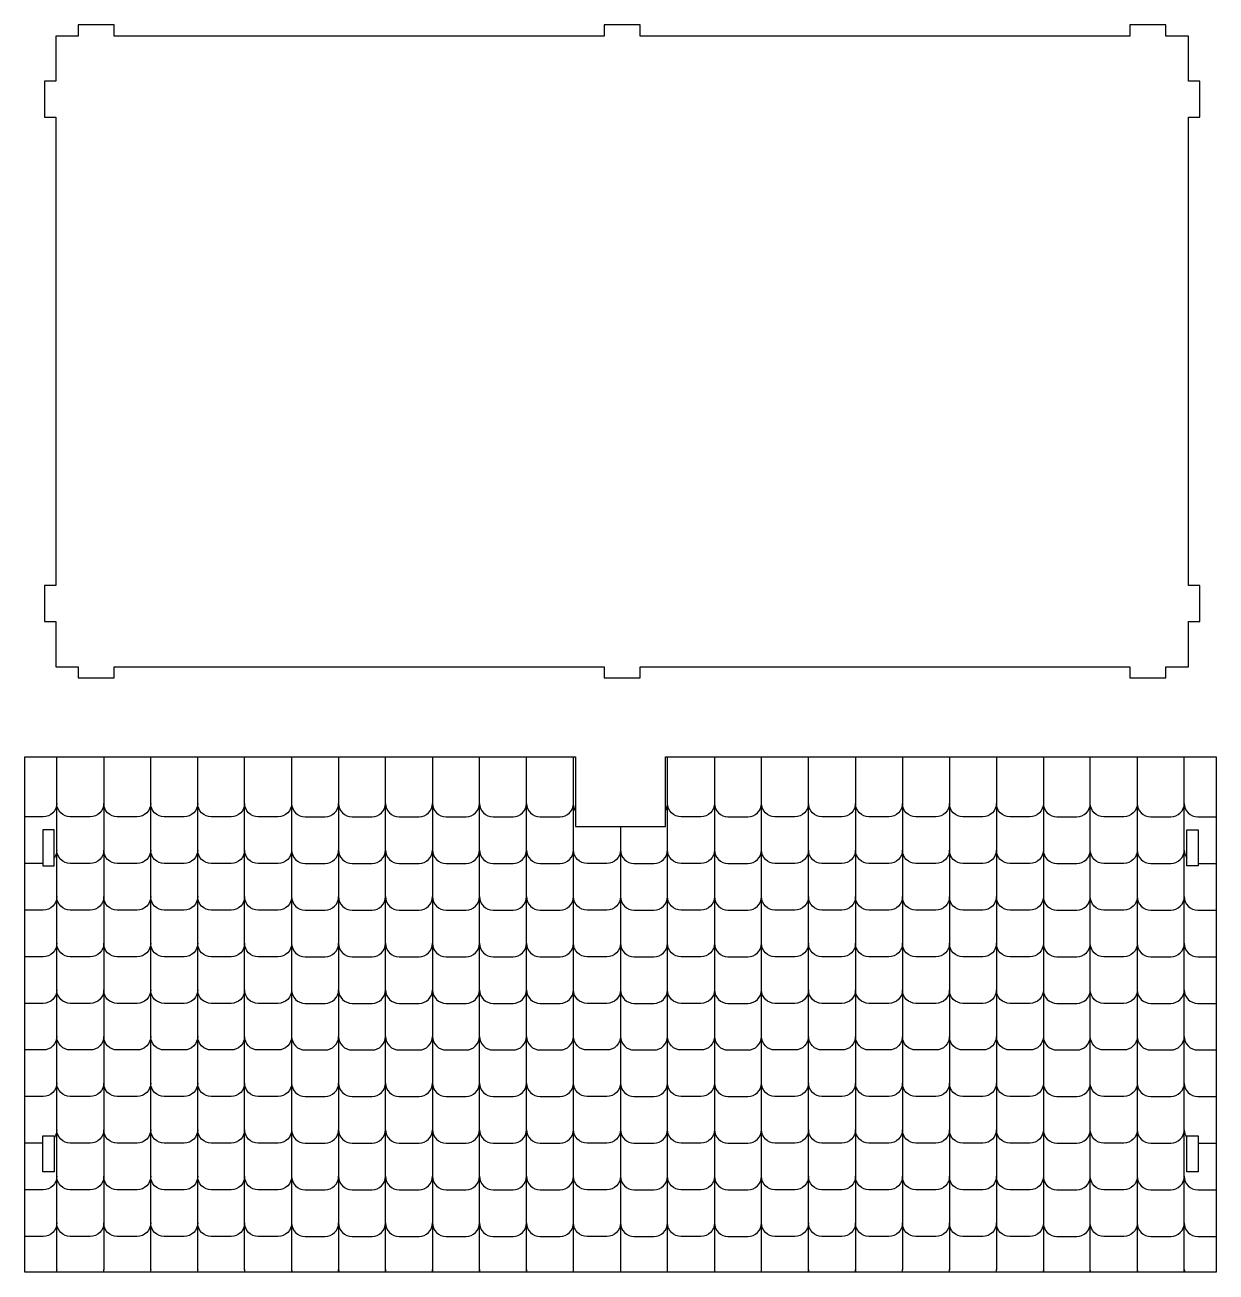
# Model space of a CAD drawing. Extents: x 7134 to 8183, y 164 to 939.
# Drawn here: x 7504.1 to 7821.6, y 169.1 to 501.5 of the extents above; entities that cross this region are included whole.
import ezdxf

# ---------------------------------------------------------------- set-up
doc = ezdxf.new("R2010")
doc.units = 0
doc.header["$MEASUREMENT"] = 0
doc.layers.add('LAYER1', color=18, linetype='CONTINUOUS')

msp = doc.modelspace()

# ---------------------------------------------------------------- linework, layer by layer
at = {"layer": 'LAYER1'}
for points in [[(7668.08, 330.46), (7798.64, 330.46), (7798.64, 327.46), (7808.24, 327.46), (7808.24, 330.46), (7814.24, 330.46), (7814.24, 342.46), (7817.24, 342.46), (7817.24, 352.06), (7814.24, 352.06), (7814.24, 476.86), (7817.24, 476.86), (7817.24, 486.46), (7814.24, 486.46), (7814.24, 498.46), (7808.24, 498.46), (7808.24, 501.46), (7798.64, 501.46), (7798.64, 498.46), (7668.08, 498.46), (7668.08, 501.46), (7658.48, 501.46), (7658.48, 498.46), (7527.92, 498.46), (7527.92, 501.46), (7518.32, 501.46), (7518.32, 498.46), (7512.32, 498.46), (7512.32, 486.46), (7509.32, 486.46), (7509.32, 476.86), (7512.32, 476.86), (7512.32, 352.06), (7509.32, 352.06), (7509.32, 342.46), (7512.32, 342.46), (7512.32, 330.46), (7518.32, 330.46), (7518.32, 327.46), (7527.92, 327.46), (7527.92, 330.46), (7658.48, 330.46), (7658.48, 327.46), (7668.08, 327.46)], [(7504.09, 306.45), (7650.85, 306.45), (7650.85, 287.87), (7674.85, 287.87), (7674.85, 306.45), (7821.61, 306.45), (7821.61, 169.15), (7504.09, 169.15)], [(7508.89, 286.97), (7508.89, 277.37), (7511.89, 277.37), (7511.89, 286.97)], [(7813.81, 277.37), (7813.81, 286.97), (7816.81, 286.97), (7816.81, 277.37)], [(7508.89, 195.84), (7508.89, 205.44), (7511.89, 205.44), (7511.89, 195.84)], [(7813.81, 195.84), (7813.81, 205.44), (7816.81, 205.44), (7816.81, 195.84)]]:
    msp.add_lwpolyline(points, close=True, dxfattribs=at)
for points in [[(7512.63, 169.15, -0.047899), (7512.57, 169.83), (7512.57, 306.45)], [(7525.09, 306.45), (7525.09, 169.83, -0.047899), (7525.02, 169.15)], [(7537.68, 169.15, -0.047899), (7537.61, 169.83), (7537.61, 306.45)], [(7550.2, 169.15, -0.047899), (7550.14, 169.83), (7550.14, 306.45)], [(7562.73, 169.15, -0.047899), (7562.66, 169.83), (7562.66, 306.45)], [(7575.19, 306.45), (7575.19, 169.83, 0.047899), (7575.25, 169.15)], [(7587.71, 306.45), (7587.71, 169.83, 0.047899), (7587.78, 169.15)], [(7600.17, 169.15, 0.047899), (7600.23, 169.83), (7600.23, 306.45)], [(7612.76, 306.45), (7612.76, 169.83, 0.047899), (7612.82, 169.15)], [(7625.21, 169.15, 0.047899), (7625.28, 169.83), (7625.28, 306.45)], [(7637.74, 169.15, 0.047899), (7637.8, 169.83), (7637.8, 306.45)], [(7650.39, 169.15, -0.047899), (7650.33, 169.83), (7650.33, 306.45)], [(7675.31, 169.15, 0.047899), (7675.38, 169.83), (7675.38, 306.45)], [(7687.9, 306.45), (7687.9, 169.83, -0.047899), (7687.83, 169.15)], [(7700.36, 169.15, 0.047899), (7700.42, 169.83), (7700.42, 306.45)], [(7713.01, 169.15, -0.047899), (7712.95, 169.83), (7712.95, 306.45)], [(7725.47, 306.45), (7725.47, 169.83, -0.047899), (7725.4, 169.15)], [(7737.99, 306.45), (7737.99, 169.83, -0.047899), (7737.93, 169.15)], [(7750.52, 306.45), (7750.52, 169.83, -0.047899), (7750.45, 169.15)], [(7763.04, 306.45), (7763.04, 169.83, -0.047899), (7762.98, 169.15)], [(7775.57, 306.45), (7775.57, 169.83, -0.047899), (7775.5, 169.15)], [(7788.02, 169.15, 0.047899), (7788.09, 169.83), (7788.09, 306.45)], [(7800.61, 306.45), (7800.61, 169.83, 0.047899), (7800.68, 169.15)], [(7813.07, 169.15, 0.047899), (7813.14, 169.83), (7813.14, 306.45)], [(7512.57, 294.03, -0.414214), (7508.97, 290.43), (7504.09, 290.43)], [(7525.09, 294.03, -0.414214), (7521.49, 290.43), (7516.17, 290.43, -0.414214), (7512.57, 294.03)], [(7537.61, 294.03, -0.414214), (7534.01, 290.43), (7528.69, 290.43, -0.414214), (7525.09, 294.03)], [(7550.14, 294.03, -0.414214), (7546.54, 290.43), (7541.21, 290.43, -0.414214), (7537.61, 294.03)], [(7562.66, 294.03, -0.414214), (7559.06, 290.43), (7553.74, 290.43, -0.414214), (7550.14, 294.03)], [(7575.19, 294.03, -0.414214), (7571.59, 290.43), (7566.26, 290.43, -0.414214), (7562.66, 294.03)], [(7575.19, 294.03, 0.414214), (7578.79, 290.43), (7584.11, 290.43, 0.414214), (7587.71, 294.03)], [(7587.71, 294.03, 0.414214), (7591.31, 290.43), (7596.63, 290.43, 0.414214), (7600.23, 294.03)], [(7600.23, 294.03, 0.414214), (7603.83, 290.43), (7609.16, 290.43, 0.414214), (7612.76, 294.03)], [(7612.76, 294.03, 0.414214), (7616.36, 290.43), (7621.68, 290.43, 0.414214), (7625.28, 294.03)], [(7625.28, 294.03, 0.414214), (7628.88, 290.43), (7634.2, 290.43, 0.414214), (7637.8, 294.03)], [(7637.8, 294.03, 0.414214), (7641.4, 290.43), (7646.73, 290.43, 0.414214), (7650.33, 294.03)], [(7650.85, 292.16, -0.137402), (7650.33, 294.03)], [(7674.85, 292.16, 0.137402), (7675.38, 294.03)], [(7687.9, 294.03, -0.414214), (7684.3, 290.43), (7678.98, 290.43, -0.414214), (7675.38, 294.03)], [(7687.9, 294.03, 0.414214), (7691.5, 290.43), (7696.82, 290.43, 0.414214), (7700.42, 294.03)], [(7712.95, 294.03, -0.414214), (7709.35, 290.43), (7704.02, 290.43, -0.414214), (7700.42, 294.03)], [(7725.47, 294.03, -0.414214), (7721.87, 290.43), (7716.55, 290.43, -0.414214), (7712.95, 294.03)], [(7737.99, 294.03, -0.414214), (7734.39, 290.43), (7729.07, 290.43, -0.414214), (7725.47, 294.03)], [(7750.52, 294.03, -0.414214), (7746.92, 290.43), (7741.59, 290.43, -0.414214), (7737.99, 294.03)], [(7763.04, 294.03, -0.414214), (7759.44, 290.43), (7754.12, 290.43, -0.414214), (7750.52, 294.03)], [(7775.57, 294.03, -0.414214), (7771.97, 290.43), (7766.64, 290.43, -0.414214), (7763.04, 294.03)], [(7775.57, 294.03, 0.414214), (7779.17, 290.43), (7784.49, 290.43, 0.414214), (7788.09, 294.03)], [(7800.61, 294.03, -0.414214), (7797.01, 290.43), (7791.69, 290.43, -0.414214), (7788.09, 294.03)], [(7800.61, 294.03, 0.414214), (7804.21, 290.43), (7809.54, 290.43, 0.414214), (7813.14, 294.03)], [(7813.14, 294.03, 0.414214), (7816.74, 290.43), (7821.61, 290.43)], [(7662.85, 287.87), (7662.85, 169.83, -0.047899), (7662.79, 169.15)], [(7512.57, 281.61, -0.156846), (7511.89, 279.52)], [(7525.09, 281.61, -0.414214), (7521.49, 278.01), (7516.17, 278.01, -0.414214), (7512.57, 281.61)], [(7537.61, 281.61, -0.414214), (7534.01, 278.01), (7528.69, 278.01, -0.414214), (7525.09, 281.61)], [(7550.14, 281.61, -0.414214), (7546.54, 278.01), (7541.21, 278.01, -0.414214), (7537.61, 281.61)], [(7562.66, 281.61, -0.414214), (7559.06, 278.01), (7553.74, 278.01, -0.414214), (7550.14, 281.61)], [(7575.19, 281.61, -0.414214), (7571.59, 278.01), (7566.26, 278.01, -0.414214), (7562.66, 281.61)], [(7575.19, 281.61, 0.414214), (7578.79, 278.01), (7584.11, 278.01, 0.414214), (7587.71, 281.61)], [(7587.71, 281.61, 0.414214), (7591.31, 278.01), (7596.63, 278.01, 0.414214), (7600.23, 281.61)], [(7600.23, 281.61, 0.414214), (7603.83, 278.01), (7609.16, 278.01, 0.414214), (7612.76, 281.61)], [(7612.76, 281.61, 0.414214), (7616.36, 278.01), (7621.68, 278.01, 0.414214), (7625.28, 281.61)], [(7625.28, 281.61, 0.414214), (7628.88, 278.01), (7634.2, 278.01, 0.414214), (7637.8, 281.61)], [(7637.8, 281.61, 0.414214), (7641.4, 278.01), (7646.73, 278.01, 0.414214), (7650.33, 281.61)], [(7662.85, 281.61, -0.414214), (7659.25, 278.01), (7653.93, 278.01, -0.414214), (7650.33, 281.61)], [(7662.85, 281.61, 0.414214), (7666.45, 278.01), (7671.78, 278.01, 0.414214), (7675.38, 281.61)], [(7687.9, 281.61, -0.414214), (7684.3, 278.01), (7678.98, 278.01, -0.414214), (7675.38, 281.61)], [(7687.9, 281.61, 0.414214), (7691.5, 278.01), (7696.82, 278.01, 0.414214), (7700.42, 281.61)], [(7712.95, 281.61, -0.414214), (7709.35, 278.01), (7704.02, 278.01, -0.414214), (7700.42, 281.61)], [(7725.47, 281.61, -0.414214), (7721.87, 278.01), (7716.55, 278.01, -0.414214), (7712.95, 281.61)], [(7737.99, 281.61, -0.414214), (7734.39, 278.01), (7729.07, 278.01, -0.414214), (7725.47, 281.61)], [(7750.52, 281.61, -0.414214), (7746.92, 278.01), (7741.59, 278.01, -0.414214), (7737.99, 281.61)], [(7763.04, 281.61, -0.414214), (7759.44, 278.01), (7754.12, 278.01, -0.414214), (7750.52, 281.61)], [(7775.57, 281.61, -0.414214), (7771.97, 278.01), (7766.64, 278.01, -0.414214), (7763.04, 281.61)], [(7775.57, 281.61, 0.414214), (7779.17, 278.01), (7784.49, 278.01, 0.414214), (7788.09, 281.61)], [(7800.61, 281.61, -0.414214), (7797.01, 278.01), (7791.69, 278.01, -0.414214), (7788.09, 281.61)], [(7800.61, 281.61, 0.414214), (7804.21, 278.01), (7809.54, 278.01, 0.414214), (7813.14, 281.61)], [(7813.14, 281.61, 0.156846), (7813.81, 279.52)], [(7512.57, 269.19, -0.414214), (7508.97, 265.59), (7504.09, 265.59)], [(7525.09, 269.19, -0.414214), (7521.49, 265.59), (7516.17, 265.59, -0.414214), (7512.57, 269.19)], [(7537.61, 269.19, -0.414214), (7534.01, 265.59), (7528.69, 265.59, -0.414214), (7525.09, 269.19)], [(7550.14, 269.19, -0.414214), (7546.54, 265.59), (7541.21, 265.59, -0.414214), (7537.61, 269.19)], [(7562.66, 269.19, -0.414214), (7559.06, 265.59), (7553.74, 265.59, -0.414214), (7550.14, 269.19)], [(7575.19, 269.19, -0.414214), (7571.59, 265.59), (7566.26, 265.59, -0.414214), (7562.66, 269.19)], [(7575.19, 269.19, 0.414214), (7578.79, 265.59), (7584.11, 265.59, 0.414214), (7587.71, 269.19)], [(7587.71, 269.19, 0.414214), (7591.31, 265.59), (7596.63, 265.59, 0.414214), (7600.23, 269.19)], [(7600.23, 269.19, 0.414214), (7603.83, 265.59), (7609.16, 265.59, 0.414214), (7612.76, 269.19)], [(7612.76, 269.19, 0.414214), (7616.36, 265.59), (7621.68, 265.59, 0.414214), (7625.28, 269.19)], [(7625.28, 269.19, 0.414214), (7628.88, 265.59), (7634.2, 265.59, 0.414214), (7637.8, 269.19)], [(7637.8, 269.19, 0.414214), (7641.4, 265.59), (7646.73, 265.59, 0.414214), (7650.33, 269.19)], [(7662.85, 269.19, -0.414214), (7659.25, 265.59), (7653.93, 265.59, -0.414214), (7650.33, 269.19)], [(7662.85, 269.19, 0.414214), (7666.45, 265.59), (7671.78, 265.59, 0.414214), (7675.38, 269.19)], [(7687.9, 269.19, -0.414214), (7684.3, 265.59), (7678.98, 265.59, -0.414214), (7675.38, 269.19)], [(7687.9, 269.19, 0.414214), (7691.5, 265.59), (7696.82, 265.59, 0.414214), (7700.42, 269.19)], [(7712.95, 269.19, -0.414214), (7709.35, 265.59), (7704.02, 265.59, -0.414214), (7700.42, 269.19)], [(7725.47, 269.19, -0.414214), (7721.87, 265.59), (7716.55, 265.59, -0.414214), (7712.95, 269.19)], [(7737.99, 269.19, -0.414214), (7734.39, 265.59), (7729.07, 265.59, -0.414214), (7725.47, 269.19)], [(7750.52, 269.19, -0.414214), (7746.92, 265.59), (7741.59, 265.59, -0.414214), (7737.99, 269.19)], [(7763.04, 269.19, -0.414214), (7759.44, 265.59), (7754.12, 265.59, -0.414214), (7750.52, 269.19)], [(7775.57, 269.19, -0.414214), (7771.97, 265.59), (7766.64, 265.59, -0.414214), (7763.04, 269.19)], [(7775.57, 269.19, 0.414214), (7779.17, 265.59), (7784.49, 265.59, 0.414214), (7788.09, 269.19)], [(7800.61, 269.19, -0.414214), (7797.01, 265.59), (7791.69, 265.59, -0.414214), (7788.09, 269.19)], [(7800.61, 269.19, 0.414214), (7804.21, 265.59), (7809.54, 265.59, 0.414214), (7813.14, 269.19)], [(7813.14, 269.19, 0.414214), (7816.74, 265.59), (7821.61, 265.59)], [(7512.57, 256.77, -0.414214), (7508.97, 253.17), (7504.09, 253.17)], [(7525.09, 256.77, -0.414214), (7521.49, 253.17), (7516.17, 253.17, -0.414214), (7512.57, 256.77)], [(7537.61, 256.77, -0.414214), (7534.01, 253.17), (7528.69, 253.17, -0.414214), (7525.09, 256.77)], [(7550.14, 256.77, -0.414214), (7546.54, 253.17), (7541.21, 253.17, -0.414214), (7537.61, 256.77)], [(7562.66, 256.77, -0.414214), (7559.06, 253.17), (7553.74, 253.17, -0.414214), (7550.14, 256.77)], [(7575.19, 256.77, -0.414214), (7571.59, 253.17), (7566.26, 253.17, -0.414214), (7562.66, 256.77)], [(7575.19, 256.77, 0.414214), (7578.79, 253.17), (7584.11, 253.17, 0.414214), (7587.71, 256.77)], [(7587.71, 256.77, 0.414214), (7591.31, 253.17), (7596.63, 253.17, 0.414214), (7600.23, 256.77)], [(7600.23, 256.77, 0.414214), (7603.83, 253.17), (7609.16, 253.17, 0.414214), (7612.76, 256.77)], [(7612.76, 256.77, 0.414214), (7616.36, 253.17), (7621.68, 253.17, 0.414214), (7625.28, 256.77)], [(7625.28, 256.77, 0.414214), (7628.88, 253.17), (7634.2, 253.17, 0.414214), (7637.8, 256.77)], [(7637.8, 256.77, 0.414214), (7641.4, 253.17), (7646.73, 253.17, 0.414214), (7650.33, 256.77)], [(7662.85, 256.77, -0.414214), (7659.25, 253.17), (7653.93, 253.17, -0.414214), (7650.33, 256.77)], [(7662.85, 256.77, 0.414214), (7666.45, 253.17), (7671.78, 253.17, 0.414214), (7675.38, 256.77)], [(7687.9, 256.77, -0.414214), (7684.3, 253.17), (7678.98, 253.17, -0.414214), (7675.38, 256.77)], [(7687.9, 256.77, 0.414214), (7691.5, 253.17), (7696.82, 253.17, 0.414214), (7700.42, 256.77)], [(7712.95, 256.77, -0.414214), (7709.35, 253.17), (7704.02, 253.17, -0.414214), (7700.42, 256.77)], [(7725.47, 256.77, -0.414214), (7721.87, 253.17), (7716.55, 253.17, -0.414214), (7712.95, 256.77)], [(7737.99, 256.77, -0.414214), (7734.39, 253.17), (7729.07, 253.17, -0.414214), (7725.47, 256.77)], [(7750.52, 256.77, -0.414214), (7746.92, 253.17), (7741.59, 253.17, -0.414214), (7737.99, 256.77)], [(7763.04, 256.77, -0.414214), (7759.44, 253.17), (7754.12, 253.17, -0.414214), (7750.52, 256.77)], [(7775.57, 256.77, -0.414214), (7771.97, 253.17), (7766.64, 253.17, -0.414214), (7763.04, 256.77)], [(7775.57, 256.77, 0.414214), (7779.17, 253.17), (7784.49, 253.17, 0.414214), (7788.09, 256.77)], [(7800.61, 256.77, -0.414214), (7797.01, 253.17), (7791.69, 253.17, -0.414214), (7788.09, 256.77)], [(7800.61, 256.77, 0.414214), (7804.21, 253.17), (7809.54, 253.17, 0.414214), (7813.14, 256.77)], [(7813.14, 256.77, 0.414214), (7816.74, 253.17), (7821.61, 253.17)], [(7512.57, 244.35, -0.414214), (7508.97, 240.75), (7504.09, 240.75)], [(7525.09, 244.35, -0.414214), (7521.49, 240.75), (7516.17, 240.75, -0.414214), (7512.57, 244.35)], [(7537.61, 244.35, -0.414214), (7534.01, 240.75), (7528.69, 240.75, -0.414214), (7525.09, 244.35)], [(7550.14, 244.35, -0.414214), (7546.54, 240.75), (7541.21, 240.75, -0.414214), (7537.61, 244.35)], [(7562.66, 244.35, -0.414214), (7559.06, 240.75), (7553.74, 240.75, -0.414214), (7550.14, 244.35)], [(7575.19, 244.35, -0.414214), (7571.59, 240.75), (7566.26, 240.75, -0.414214), (7562.66, 244.35)], [(7575.19, 244.35, 0.414214), (7578.79, 240.75), (7584.11, 240.75, 0.414214), (7587.71, 244.35)], [(7587.71, 244.35, 0.414214), (7591.31, 240.75), (7596.63, 240.75, 0.414214), (7600.23, 244.35)], [(7600.23, 244.35, 0.414214), (7603.83, 240.75), (7609.16, 240.75, 0.414214), (7612.76, 244.35)], [(7612.76, 244.35, 0.414214), (7616.36, 240.75), (7621.68, 240.75, 0.414214), (7625.28, 244.35)], [(7625.28, 244.35, 0.414214), (7628.88, 240.75), (7634.2, 240.75, 0.414214), (7637.8, 244.35)], [(7637.8, 244.35, 0.414214), (7641.4, 240.75), (7646.73, 240.75, 0.414214), (7650.33, 244.35)], [(7662.85, 244.35, -0.414214), (7659.25, 240.75), (7653.93, 240.75, -0.414214), (7650.33, 244.35)], [(7662.85, 244.35, 0.414214), (7666.45, 240.75), (7671.78, 240.75, 0.414214), (7675.38, 244.35)], [(7687.9, 244.35, -0.414214), (7684.3, 240.75), (7678.98, 240.75, -0.414214), (7675.38, 244.35)], [(7687.9, 244.35, 0.414214), (7691.5, 240.75), (7696.82, 240.75, 0.414214), (7700.42, 244.35)], [(7712.95, 244.35, -0.414214), (7709.35, 240.75), (7704.02, 240.75, -0.414214), (7700.42, 244.35)], [(7725.47, 244.35, -0.414214), (7721.87, 240.75), (7716.55, 240.75, -0.414214), (7712.95, 244.35)], [(7737.99, 244.35, -0.414214), (7734.39, 240.75), (7729.07, 240.75, -0.414214), (7725.47, 244.35)], [(7750.52, 244.35, -0.414214), (7746.92, 240.75), (7741.59, 240.75, -0.414214), (7737.99, 244.35)], [(7763.04, 244.35, -0.414214), (7759.44, 240.75), (7754.12, 240.75, -0.414214), (7750.52, 244.35)], [(7775.57, 244.35, -0.414214), (7771.97, 240.75), (7766.64, 240.75, -0.414214), (7763.04, 244.35)], [(7775.57, 244.35, 0.414214), (7779.17, 240.75), (7784.49, 240.75, 0.414214), (7788.09, 244.35)], [(7800.61, 244.35, -0.414214), (7797.01, 240.75), (7791.69, 240.75, -0.414214), (7788.09, 244.35)], [(7800.61, 244.35, 0.414214), (7804.21, 240.75), (7809.54, 240.75, 0.414214), (7813.14, 244.35)], [(7813.14, 244.35, 0.414214), (7816.74, 240.75), (7821.61, 240.75)], [(7512.57, 231.93, -0.414214), (7508.97, 228.33), (7504.09, 228.33)], [(7525.09, 231.93, -0.414214), (7521.49, 228.33), (7516.17, 228.33, -0.414214), (7512.57, 231.93)], [(7537.61, 231.93, -0.414214), (7534.01, 228.33), (7528.69, 228.33, -0.414214), (7525.09, 231.93)], [(7550.14, 231.93, -0.414214), (7546.54, 228.33), (7541.21, 228.33, -0.414214), (7537.61, 231.93)], [(7562.66, 231.93, -0.414214), (7559.06, 228.33), (7553.74, 228.33, -0.414214), (7550.14, 231.93)], [(7575.19, 231.93, -0.414214), (7571.59, 228.33), (7566.26, 228.33, -0.414214), (7562.66, 231.93)], [(7575.19, 231.93, 0.414214), (7578.79, 228.33), (7584.11, 228.33, 0.414214), (7587.71, 231.93)], [(7587.71, 231.93, 0.414214), (7591.31, 228.33), (7596.63, 228.33, 0.414214), (7600.23, 231.93)], [(7600.23, 231.93, 0.414214), (7603.83, 228.33), (7609.16, 228.33, 0.414214), (7612.76, 231.93)], [(7612.76, 231.93, 0.414214), (7616.36, 228.33), (7621.68, 228.33, 0.414214), (7625.28, 231.93)], [(7625.28, 231.93, 0.414214), (7628.88, 228.33), (7634.2, 228.33, 0.414214), (7637.8, 231.93)], [(7637.8, 231.93, 0.414214), (7641.4, 228.33), (7646.73, 228.33, 0.414214), (7650.33, 231.93)], [(7662.85, 231.93, -0.414214), (7659.25, 228.33), (7653.93, 228.33, -0.414214), (7650.33, 231.93)], [(7662.85, 231.93, 0.414214), (7666.45, 228.33), (7671.78, 228.33, 0.414214), (7675.38, 231.93)], [(7687.9, 231.93, -0.414214), (7684.3, 228.33), (7678.98, 228.33, -0.414214), (7675.38, 231.93)], [(7687.9, 231.93, 0.414214), (7691.5, 228.33), (7696.82, 228.33, 0.414214), (7700.42, 231.93)], [(7712.95, 231.93, -0.414214), (7709.35, 228.33), (7704.02, 228.33, -0.414214), (7700.42, 231.93)], [(7725.47, 231.93, -0.414214), (7721.87, 228.33), (7716.55, 228.33, -0.414214), (7712.95, 231.93)], [(7737.99, 231.93, -0.414214), (7734.39, 228.33), (7729.07, 228.33, -0.414214), (7725.47, 231.93)], [(7750.52, 231.93, -0.414214), (7746.92, 228.33), (7741.59, 228.33, -0.414214), (7737.99, 231.93)], [(7763.04, 231.93, -0.414214), (7759.44, 228.33), (7754.12, 228.33, -0.414214), (7750.52, 231.93)], [(7775.57, 231.93, -0.414214), (7771.97, 228.33), (7766.64, 228.33, -0.414214), (7763.04, 231.93)], [(7775.57, 231.93, 0.414214), (7779.17, 228.33), (7784.49, 228.33, 0.414214), (7788.09, 231.93)], [(7800.61, 231.93, -0.414214), (7797.01, 228.33), (7791.69, 228.33, -0.414214), (7788.09, 231.93)], [(7800.61, 231.93, 0.414214), (7804.21, 228.33), (7809.54, 228.33, 0.414214), (7813.14, 231.93)], [(7813.14, 231.93, 0.414214), (7816.74, 228.33), (7821.61, 228.33)], [(7512.57, 219.51, -0.414214), (7508.97, 215.91), (7504.09, 215.91)], [(7525.09, 219.51, -0.414214), (7521.49, 215.91), (7516.17, 215.91, -0.414214), (7512.57, 219.51)], [(7537.61, 219.51, -0.414214), (7534.01, 215.91), (7528.69, 215.91, -0.414214), (7525.09, 219.51)], [(7550.14, 219.51, -0.414214), (7546.54, 215.91), (7541.21, 215.91, -0.414214), (7537.61, 219.51)], [(7562.66, 219.51, -0.414214), (7559.06, 215.91), (7553.74, 215.91, -0.414214), (7550.14, 219.51)], [(7575.19, 219.51, -0.414214), (7571.59, 215.91), (7566.26, 215.91, -0.414214), (7562.66, 219.51)], [(7575.19, 219.51, 0.414214), (7578.79, 215.91), (7584.11, 215.91, 0.414214), (7587.71, 219.51)], [(7587.71, 219.51, 0.414214), (7591.31, 215.91), (7596.63, 215.91, 0.414214), (7600.23, 219.51)], [(7600.23, 219.51, 0.414214), (7603.83, 215.91), (7609.16, 215.91, 0.414214), (7612.76, 219.51)], [(7612.76, 219.51, 0.414214), (7616.36, 215.91), (7621.68, 215.91, 0.414214), (7625.28, 219.51)], [(7625.28, 219.51, 0.414214), (7628.88, 215.91), (7634.2, 215.91, 0.414214), (7637.8, 219.51)], [(7637.8, 219.51, 0.414214), (7641.4, 215.91), (7646.73, 215.91, 0.414214), (7650.33, 219.51)], [(7662.85, 219.51, -0.414214), (7659.25, 215.91), (7653.93, 215.91, -0.414214), (7650.33, 219.51)], [(7662.85, 219.51, 0.414214), (7666.45, 215.91), (7671.78, 215.91, 0.414214), (7675.38, 219.51)], [(7687.9, 219.51, -0.414214), (7684.3, 215.91), (7678.98, 215.91, -0.414214), (7675.38, 219.51)], [(7687.9, 219.51, 0.414214), (7691.5, 215.91), (7696.82, 215.91, 0.414214), (7700.42, 219.51)], [(7712.95, 219.51, -0.414214), (7709.35, 215.91), (7704.02, 215.91, -0.414214), (7700.42, 219.51)], [(7725.47, 219.51, -0.414214), (7721.87, 215.91), (7716.55, 215.91, -0.414214), (7712.95, 219.51)], [(7737.99, 219.51, -0.414214), (7734.39, 215.91), (7729.07, 215.91, -0.414214), (7725.47, 219.51)], [(7750.52, 219.51, -0.414214), (7746.92, 215.91), (7741.59, 215.91, -0.414214), (7737.99, 219.51)], [(7763.04, 219.51, -0.414214), (7759.44, 215.91), (7754.12, 215.91, -0.414214), (7750.52, 219.51)], [(7775.57, 219.51, -0.414214), (7771.97, 215.91), (7766.64, 215.91, -0.414214), (7763.04, 219.51)], [(7775.57, 219.51, 0.414214), (7779.17, 215.91), (7784.49, 215.91, 0.414214), (7788.09, 219.51)], [(7800.61, 219.51, -0.414214), (7797.01, 215.91), (7791.69, 215.91, -0.414214), (7788.09, 219.51)], [(7800.61, 219.51, 0.414214), (7804.21, 215.91), (7809.54, 215.91, 0.414214), (7813.14, 219.51)], [(7813.14, 219.51, 0.414214), (7816.74, 215.91), (7821.61, 215.91)], [(7512.57, 207.09, -0.156846), (7511.89, 205)], [(7525.09, 207.09, -0.414214), (7521.49, 203.49), (7516.17, 203.49, -0.414214), (7512.57, 207.09)], [(7537.61, 207.09, -0.414214), (7534.01, 203.49), (7528.69, 203.49, -0.414214), (7525.09, 207.09)], [(7550.14, 207.09, -0.414214), (7546.54, 203.49), (7541.21, 203.49, -0.414214), (7537.61, 207.09)], [(7562.66, 207.09, -0.414214), (7559.06, 203.49), (7553.74, 203.49, -0.414214), (7550.14, 207.09)], [(7575.19, 207.09, -0.414214), (7571.59, 203.49), (7566.26, 203.49, -0.414214), (7562.66, 207.09)], [(7575.19, 207.09, 0.414214), (7578.79, 203.49), (7584.11, 203.49, 0.414214), (7587.71, 207.09)], [(7587.71, 207.09, 0.414214), (7591.31, 203.49), (7596.63, 203.49, 0.414214), (7600.23, 207.09)], [(7600.23, 207.09, 0.414214), (7603.83, 203.49), (7609.16, 203.49, 0.414214), (7612.76, 207.09)], [(7612.76, 207.09, 0.414214), (7616.36, 203.49), (7621.68, 203.49, 0.414214), (7625.28, 207.09)], [(7625.28, 207.09, 0.414214), (7628.88, 203.49), (7634.2, 203.49, 0.414214), (7637.8, 207.09)], [(7637.8, 207.09, 0.414214), (7641.4, 203.49), (7646.73, 203.49, 0.414214), (7650.33, 207.09)], [(7662.85, 207.09, -0.414214), (7659.25, 203.49), (7653.93, 203.49, -0.414214), (7650.33, 207.09)], [(7662.85, 207.09, 0.414214), (7666.45, 203.49), (7671.78, 203.49, 0.414214), (7675.38, 207.09)], [(7687.9, 207.09, -0.414214), (7684.3, 203.49), (7678.98, 203.49, -0.414214), (7675.38, 207.09)], [(7687.9, 207.09, 0.414214), (7691.5, 203.49), (7696.82, 203.49, 0.414214), (7700.42, 207.09)], [(7712.95, 207.09, -0.414214), (7709.35, 203.49), (7704.02, 203.49, -0.414214), (7700.42, 207.09)], [(7725.47, 207.09, -0.414214), (7721.87, 203.49), (7716.55, 203.49, -0.414214), (7712.95, 207.09)], [(7737.99, 207.09, -0.414214), (7734.39, 203.49), (7729.07, 203.49, -0.414214), (7725.47, 207.09)], [(7750.52, 207.09, -0.414214), (7746.92, 203.49), (7741.59, 203.49, -0.414214), (7737.99, 207.09)], [(7763.04, 207.09, -0.414214), (7759.44, 203.49), (7754.12, 203.49, -0.414214), (7750.52, 207.09)], [(7775.57, 207.09, -0.414214), (7771.97, 203.49), (7766.64, 203.49, -0.414214), (7763.04, 207.09)], [(7775.57, 207.09, 0.414214), (7779.17, 203.49), (7784.49, 203.49, 0.414214), (7788.09, 207.09)], [(7800.61, 207.09, -0.414214), (7797.01, 203.49), (7791.69, 203.49, -0.414214), (7788.09, 207.09)], [(7800.61, 207.09, 0.414214), (7804.21, 203.49), (7809.54, 203.49, 0.414214), (7813.14, 207.09)], [(7813.14, 207.09, 0.156846), (7813.81, 205)], [(7512.57, 194.67, -0.414214), (7508.97, 191.07), (7504.09, 191.07)], [(7525.09, 194.67, -0.414214), (7521.49, 191.07), (7516.17, 191.07, -0.414214), (7512.57, 194.67)], [(7537.61, 194.67, -0.414214), (7534.01, 191.07), (7528.69, 191.07, -0.414214), (7525.09, 194.67)], [(7550.14, 194.67, -0.414214), (7546.54, 191.07), (7541.21, 191.07, -0.414214), (7537.61, 194.67)], [(7562.66, 194.67, -0.414214), (7559.06, 191.07), (7553.74, 191.07, -0.414214), (7550.14, 194.67)], [(7575.19, 194.67, -0.414214), (7571.59, 191.07), (7566.26, 191.07, -0.414214), (7562.66, 194.67)], [(7575.19, 194.67, 0.414214), (7578.79, 191.07), (7584.11, 191.07, 0.414214), (7587.71, 194.67)], [(7587.71, 194.67, 0.414214), (7591.31, 191.07), (7596.63, 191.07, 0.414214), (7600.23, 194.67)], [(7600.23, 194.67, 0.414214), (7603.83, 191.07), (7609.16, 191.07, 0.414214), (7612.76, 194.67)], [(7612.76, 194.67, 0.414214), (7616.36, 191.07), (7621.68, 191.07, 0.414214), (7625.28, 194.67)], [(7625.28, 194.67, 0.414214), (7628.88, 191.07), (7634.2, 191.07, 0.414214), (7637.8, 194.67)], [(7637.8, 194.67, 0.414214), (7641.4, 191.07), (7646.73, 191.07, 0.414214), (7650.33, 194.67)], [(7662.85, 194.67, -0.414214), (7659.25, 191.07), (7653.93, 191.07, -0.414214), (7650.33, 194.67)], [(7662.85, 194.67, 0.414214), (7666.45, 191.07), (7671.78, 191.07, 0.414214), (7675.38, 194.67)], [(7687.9, 194.67, -0.414214), (7684.3, 191.07), (7678.98, 191.07, -0.414214), (7675.38, 194.67)], [(7687.9, 194.67, 0.414214), (7691.5, 191.07), (7696.82, 191.07, 0.414214), (7700.42, 194.67)], [(7712.95, 194.67, -0.414214), (7709.35, 191.07), (7704.02, 191.07, -0.414214), (7700.42, 194.67)], [(7725.47, 194.67, -0.414214), (7721.87, 191.07), (7716.55, 191.07, -0.414214), (7712.95, 194.67)], [(7737.99, 194.67, -0.414214), (7734.39, 191.07), (7729.07, 191.07, -0.414214), (7725.47, 194.67)], [(7750.52, 194.67, -0.414214), (7746.92, 191.07), (7741.59, 191.07, -0.414214), (7737.99, 194.67)], [(7763.04, 194.67, -0.414214), (7759.44, 191.07), (7754.12, 191.07, -0.414214), (7750.52, 194.67)], [(7775.57, 194.67, -0.414214), (7771.97, 191.07), (7766.64, 191.07, -0.414214), (7763.04, 194.67)], [(7775.57, 194.67, 0.414214), (7779.17, 191.07), (7784.49, 191.07, 0.414214), (7788.09, 194.67)], [(7800.61, 194.67, -0.414214), (7797.01, 191.07), (7791.69, 191.07, -0.414214), (7788.09, 194.67)], [(7800.61, 194.67, 0.414214), (7804.21, 191.07), (7809.54, 191.07, 0.414214), (7813.14, 194.67)], [(7813.14, 194.67, 0.414214), (7816.74, 191.07), (7821.61, 191.07)], [(7512.57, 182.25, -0.414214), (7508.97, 178.65), (7504.09, 178.65)], [(7525.09, 182.25, -0.414214), (7521.49, 178.65), (7516.17, 178.65, -0.414214), (7512.57, 182.25)], [(7537.61, 182.25, -0.414214), (7534.01, 178.65), (7528.69, 178.65, -0.414214), (7525.09, 182.25)], [(7550.14, 182.25, -0.414214), (7546.54, 178.65), (7541.21, 178.65, -0.414214), (7537.61, 182.25)], [(7562.66, 182.25, -0.414214), (7559.06, 178.65), (7553.74, 178.65, -0.414214), (7550.14, 182.25)], [(7575.19, 182.25, -0.414214), (7571.59, 178.65), (7566.26, 178.65, -0.414214), (7562.66, 182.25)], [(7575.19, 182.25, 0.414214), (7578.79, 178.65), (7584.11, 178.65, 0.414214), (7587.71, 182.25)], [(7587.71, 182.25, 0.414214), (7591.31, 178.65), (7596.63, 178.65, 0.414214), (7600.23, 182.25)], [(7600.23, 182.25, 0.414214), (7603.83, 178.65), (7609.16, 178.65, 0.414214), (7612.76, 182.25)], [(7612.76, 182.25, 0.414214), (7616.36, 178.65), (7621.68, 178.65, 0.414214), (7625.28, 182.25)], [(7625.28, 182.25, 0.414214), (7628.88, 178.65), (7634.2, 178.65, 0.414214), (7637.8, 182.25)], [(7637.8, 182.25, 0.414214), (7641.4, 178.65), (7646.73, 178.65, 0.414214), (7650.33, 182.25)], [(7662.85, 182.25, -0.414214), (7659.25, 178.65), (7653.93, 178.65, -0.414214), (7650.33, 182.25)], [(7662.85, 182.25, 0.414214), (7666.45, 178.65), (7671.78, 178.65, 0.414214), (7675.38, 182.25)], [(7687.9, 182.25, -0.414214), (7684.3, 178.65), (7678.98, 178.65, -0.414214), (7675.38, 182.25)], [(7687.9, 182.25, 0.414214), (7691.5, 178.65), (7696.82, 178.65, 0.414214), (7700.42, 182.25)], [(7712.95, 182.25, -0.414214), (7709.35, 178.65), (7704.02, 178.65, -0.414214), (7700.42, 182.25)], [(7725.47, 182.25, -0.414214), (7721.87, 178.65), (7716.55, 178.65, -0.414214), (7712.95, 182.25)], [(7737.99, 182.25, -0.414214), (7734.39, 178.65), (7729.07, 178.65, -0.414214), (7725.47, 182.25)], [(7750.52, 182.25, -0.414214), (7746.92, 178.65), (7741.59, 178.65, -0.414214), (7737.99, 182.25)], [(7763.04, 182.25, -0.414214), (7759.44, 178.65), (7754.12, 178.65, -0.414214), (7750.52, 182.25)], [(7775.57, 182.25, -0.414214), (7771.97, 178.65), (7766.64, 178.65, -0.414214), (7763.04, 182.25)], [(7775.57, 182.25, 0.414214), (7779.17, 178.65), (7784.49, 178.65, 0.414214), (7788.09, 182.25)], [(7800.61, 182.25, -0.414214), (7797.01, 178.65), (7791.69, 178.65, -0.414214), (7788.09, 182.25)], [(7800.61, 182.25, 0.414214), (7804.21, 178.65), (7809.54, 178.65, 0.414214), (7813.14, 182.25)], [(7813.14, 182.25, 0.414214), (7816.74, 178.65), (7821.61, 178.65)], [(7512.57, 169.83, -0.047899), (7512.5, 169.15)], [(7525.16, 169.15, -0.047899), (7525.09, 169.83)], [(7537.61, 169.83, -0.047899), (7537.55, 169.15)], [(7550.14, 169.83, -0.047899), (7550.07, 169.15)], [(7562.66, 169.83, -0.047899), (7562.6, 169.15)], [(7575.19, 169.83, -0.047899), (7575.12, 169.15)], [(7587.64, 169.15, 0.047899), (7587.71, 169.83)], [(7600.23, 169.83, 0.047899), (7600.3, 169.15)], [(7612.69, 169.15, 0.047899), (7612.76, 169.83)], [(7625.28, 169.83, 0.047899), (7625.35, 169.15)], [(7637.8, 169.83, 0.047899), (7637.87, 169.15)], [(7650.26, 169.15, 0.047899), (7650.33, 169.83)], [(7662.85, 169.83, 0.047899), (7662.92, 169.15)], [(7675.44, 169.15, -0.047899), (7675.38, 169.83)], [(7687.9, 169.83, 0.047899), (7687.97, 169.15)], [(7700.49, 169.15, -0.047899), (7700.42, 169.83)], [(7712.95, 169.83, -0.047899), (7712.88, 169.15)], [(7725.54, 169.15, -0.047899), (7725.47, 169.83)], [(7738.06, 169.15, -0.047899), (7737.99, 169.83)], [(7750.58, 169.15, -0.047899), (7750.52, 169.83)], [(7763.11, 169.15, -0.047899), (7763.04, 169.83)], [(7775.57, 169.83, 0.047899), (7775.63, 169.15)], [(7788.16, 169.15, -0.047899), (7788.09, 169.83)], [(7800.61, 169.83, -0.047899), (7800.55, 169.15)], [(7813.14, 169.83, 0.047899), (7813.2, 169.15)]]:
    msp.add_lwpolyline(points, format="xyb", dxfattribs=at)
for points in [[(7508.89, 278.01), (7504.09, 278.01)], [(7816.81, 278.01), (7821.61, 278.01)], [(7508.89, 203.49), (7504.09, 203.49)], [(7816.81, 203.49), (7821.61, 203.49)]]:
    msp.add_lwpolyline(points, dxfattribs=at)

doc.saveas('drawing.dxf')
